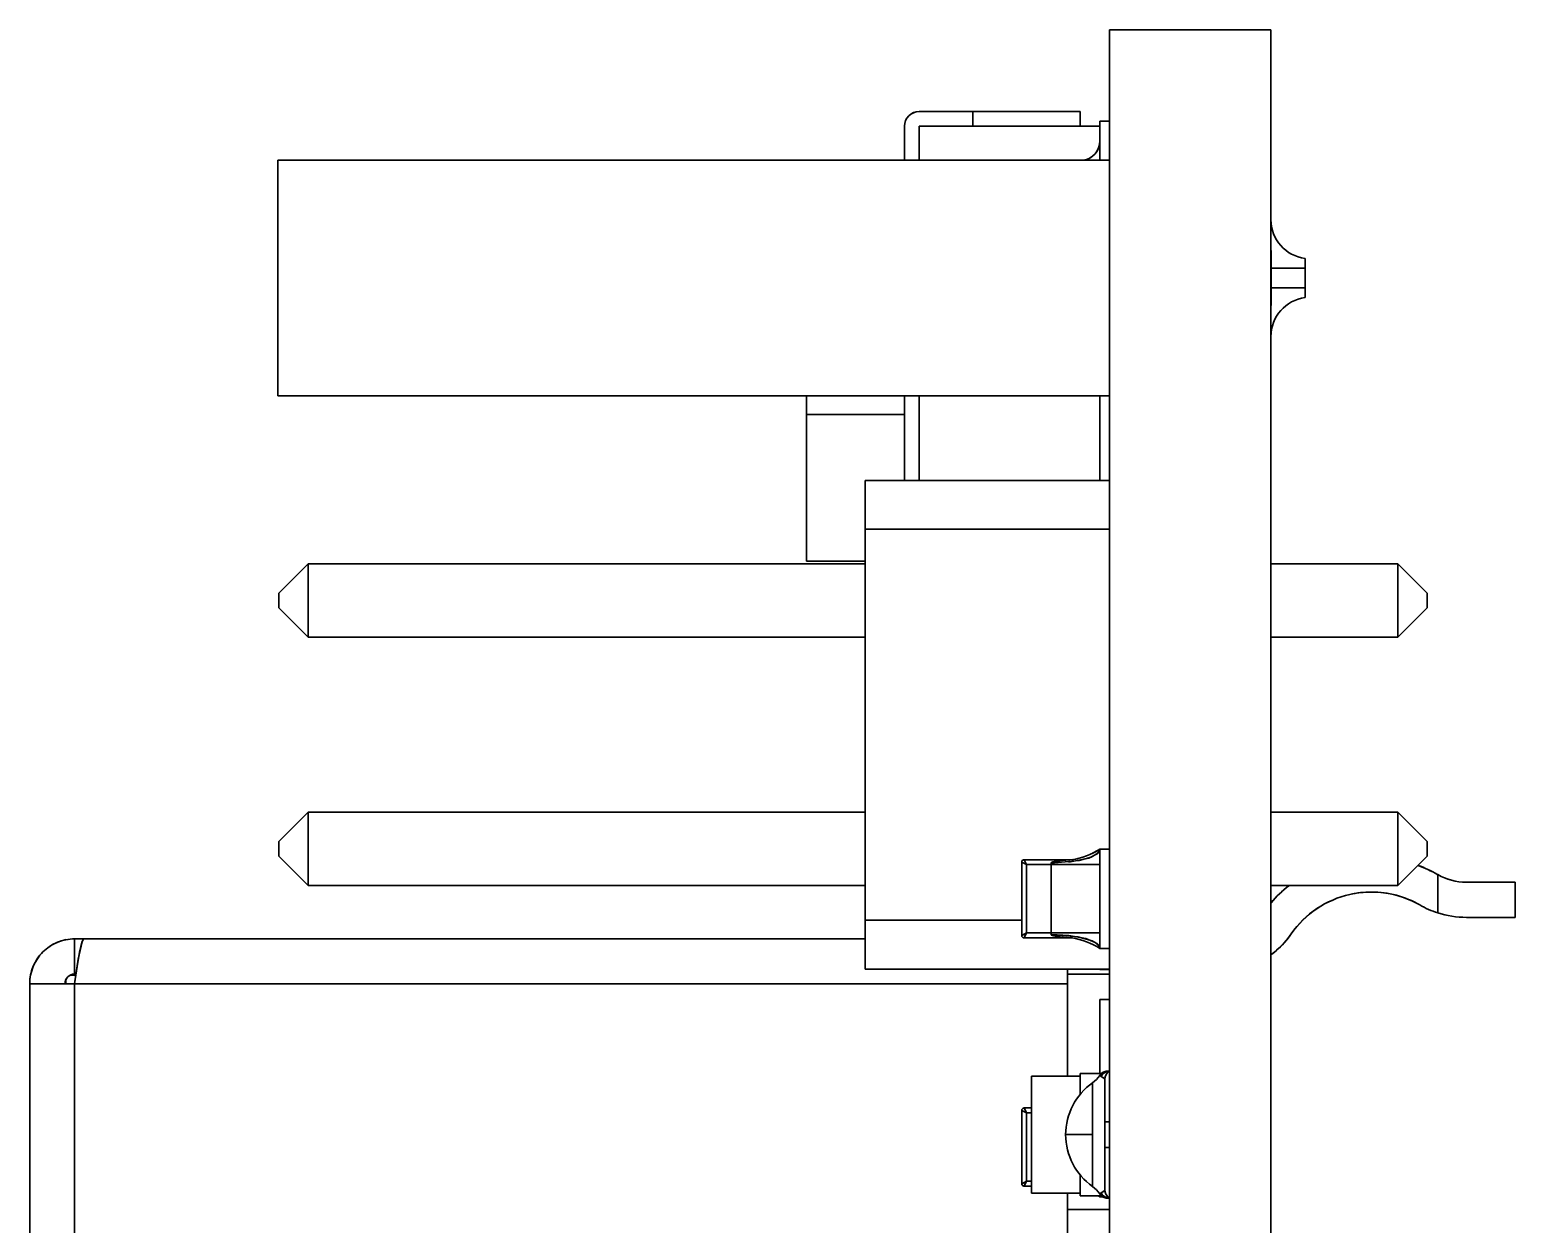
# Model space of a CAD drawing. Extents: x 146 to 1134, y 78 to 926.
# Drawn here: x 249.47 to 264.67, y 359.46 to 371.68 of the extents above; entities that cross this region are included whole.
import ezdxf

# ---------------------------------------------------------------- set-up
doc = ezdxf.new("R2010")
doc.units = 0

msp = doc.modelspace()

# ---------------------------------------------------------------- linework, layer by layer
at = {"color": 7, "lineweight": 35, "ltscale": 0.023425}
msp.add_line((260.516, 370.74), (260.516, 371.677), dxfattribs=at)
at = {"color": 7, "lineweight": 35, "ltscale": 0.04125}
for p, q in [((260.516, 371.677), (262.166, 371.677)), ((260.516, 371.677), (262.166, 371.677)), ((262.166, 371.677), (260.516, 371.677))]:
    msp.add_line(p, q, dxfattribs=at)
at = {"color": 7, "lineweight": 35, "ltscale": 0.32385}
for p, q in [((260.516, 371.677), (260.516, 358.723)), ((260.516, 371.677), (260.516, 358.723)), ((262.166, 358.723), (262.166, 371.677)), ((262.166, 371.677), (262.166, 358.723))]:
    msp.add_line(p, q, dxfattribs=at)
at = {"color": 7, "lineweight": 35, "ltscale": 0.01375}
for p, q in [((258.566, 370.84), (259.116, 370.84)), ((258.566, 370.84), (259.116, 370.84)), ((258.566, 370.84), (259.116, 370.84)), ((258.566, 370.69), (259.116, 370.69)), ((259.116, 370.69), (258.566, 370.69))]:
    msp.add_line(p, q, dxfattribs=at)
at = {"color": 7, "lineweight": 35, "ltscale": 0.025}
for p, q in [((258.566, 370.84), (259.566, 370.84)), ((259.566, 370.84), (258.566, 370.84)), ((258.416, 367.74), (257.416, 367.74)), ((258.416, 367.74), (257.416, 367.74))]:
    msp.add_line(p, q, dxfattribs=at)
at = {"color": 7, "lineweight": 35, "ltscale": 0.027499}
for p, q in [((259.116, 370.84), (260.216, 370.84)), ((259.116, 370.84), (260.216, 370.84)), ((260.216, 370.84), (259.116, 370.84)), ((259.116, 370.69), (260.216, 370.69)), ((260.216, 370.69), (259.116, 370.69))]:
    msp.add_line(p, q, dxfattribs=at)
at = {"color": 7, "lineweight": 35, "ltscale": 0.00375}
for p, q in [((259.116, 370.84), (259.116, 370.69)), ((259.116, 370.69), (259.116, 370.84)), ((260.216, 370.84), (260.216, 370.69)), ((260.216, 370.84), (260.216, 370.69)), ((262.169, 369.237), (262.167, 369.387)), ((262.169, 369.037), (262.167, 368.887)), ((262.167, 368.887), (262.169, 369.037)), ((252.016, 365.912), (252.016, 365.762)), ((252.016, 365.762), (252.016, 365.912)), ((252.016, 365.912), (252.016, 365.762)), ((252.016, 365.762), (252.016, 365.912)), ((252.016, 365.912), (252.016, 365.762)), ((252.016, 365.912), (252.016, 365.762)), ((252.016, 365.762), (252.016, 365.912)), ((263.766, 365.912), (263.766, 365.762)), ((263.766, 365.912), (263.766, 365.762)), ((252.016, 363.372), (252.016, 363.222)), ((252.016, 363.222), (252.016, 363.372)), ((252.016, 363.372), (252.016, 363.222)), ((252.016, 363.222), (252.016, 363.372)), ((252.016, 363.372), (252.016, 363.222)), ((252.016, 363.372), (252.016, 363.222)), ((252.016, 363.222), (252.016, 363.372)), ((263.766, 363.372), (263.766, 363.222)), ((263.766, 363.372), (263.766, 363.222))]:
    msp.add_line(p, q, dxfattribs=at)
at = {"color": 7, "lineweight": 35, "ltscale": 0.00125}
for p, q in [((260.416, 370.69), (260.416, 370.74)), ((260.416, 370.74), (260.416, 370.69)), ((259.666, 360.597), (259.716, 360.597)), ((259.666, 360.597), (259.716, 360.597)), ((260.466, 360.505), (260.516, 360.505)), ((260.516, 360.505), (260.466, 360.505)), ((260.466, 360.243), (260.516, 360.243)), ((260.516, 360.243), (260.466, 360.243)), ((259.716, 359.897), (259.666, 359.897)), ((259.716, 359.897), (259.666, 359.897))]:
    msp.add_line(p, q, dxfattribs=at)
at = {"color": 7, "lineweight": 35, "ltscale": 0.0025}
for p, q in [((260.416, 370.74), (260.516, 370.74)), ((260.516, 370.74), (260.416, 370.74)), ((260.416, 370.74), (260.516, 370.74)), ((260.416, 370.74), (260.516, 370.74)), ((260.516, 370.74), (260.416, 370.74)), ((262.516, 369.037), (262.516, 368.937)), ((260.516, 363.295), (260.416, 363.295)), ((260.416, 363.295), (260.516, 363.295)), ((260.516, 363.295), (260.416, 363.295)), ((260.416, 363.295), (260.516, 363.295)), ((260.516, 363.295), (260.416, 363.295)), ((260.416, 362.279), (260.516, 362.279)), ((260.516, 362.279), (260.416, 362.279)), ((260.516, 362.065), (260.416, 362.065)), ((249.926, 361.917), (249.826, 361.917)), ((260.516, 361.755), (260.416, 361.755)), ((260.516, 361.755), (260.416, 361.755))]:
    msp.add_line(p, q, dxfattribs=at)
at = {"color": 7, "lineweight": 35, "ltscale": 0.00995}
for p, q in [((260.416, 370.342), (260.416, 370.74)), ((260.516, 370.342), (260.516, 370.74)), ((260.516, 370.342), (260.516, 370.74))]:
    msp.add_line(p, q, dxfattribs=at)
at = {"color": 7, "lineweight": 35, "ltscale": 0.005006}
msp.add_line((260.416, 370.54), (260.416, 370.74), dxfattribs=at)
at = {"color": 7, "lineweight": 35, "ltscale": 0.009951}
msp.add_line((260.416, 370.74), (260.416, 370.342), dxfattribs=at)
at = {"color": 7, "lineweight": 35, "ltscale": 0.008701}
for p, q in [((258.416, 370.342), (258.416, 370.69)), ((258.416, 370.342), (258.416, 370.69)), ((258.416, 370.342), (258.416, 370.69)), ((258.566, 370.342), (258.566, 370.69)), ((258.566, 370.69), (258.566, 370.342))]:
    msp.add_line(p, q, dxfattribs=at)
at = {"color": 7, "lineweight": 35, "ltscale": 0.02875}
for p, q in [((260.416, 370.69), (259.266, 370.69)), ((259.266, 370.69), (260.416, 370.69))]:
    msp.add_line(p, q, dxfattribs=at)
at = {"color": 7, "lineweight": 35, "ltscale": 0.005}
for p, q in [((260.416, 370.69), (260.216, 370.69)), ((262.169, 369.237), (262.169, 369.037)), ((262.169, 369.037), (262.169, 369.237)), ((262.516, 369.237), (262.516, 369.037)), ((262.516, 369.237), (262.516, 369.037))]:
    msp.add_line(p, q, dxfattribs=at)
at = {"color": 7, "lineweight": 35, "ltscale": 0.003764}
for p, q in [((260.416, 370.69), (260.416, 370.54)), ((260.086, 361.917), (260.086, 362.068))]:
    msp.add_line(p, q, dxfattribs=at)
at = {"color": 7, "lineweight": 35, "ltscale": 0.009554}
for p, q in [((260.516, 370.342), (260.516, 370.724)), ((260.516, 367.932), (260.516, 367.55))]:
    msp.add_line(p, q, dxfattribs=at)
at = {"color": 7, "lineweight": 35, "ltscale": 0.004938}
msp.add_line((260.416, 370.54), (260.416, 370.343), dxfattribs=at)
at = {"color": 7, "lineweight": 35, "ltscale": 0.060249}
for p, q in [((252.006, 367.932), (252.006, 370.342)), ((252.006, 370.342), (252.006, 367.932)), ((252.006, 367.932), (252.006, 370.342)), ((252.006, 370.342), (252.006, 367.932)), ((252.006, 367.932), (252.006, 370.342)), ((260.516, 370.342), (260.516, 367.932)), ((260.516, 367.932), (260.516, 370.342))]:
    msp.add_line(p, q, dxfattribs=at)
at = {"color": 7, "lineweight": 35, "ltscale": 0.21275}
for p, q in [((260.516, 370.342), (252.006, 370.342)), ((252.006, 370.342), (260.516, 370.342)), ((260.516, 370.342), (252.006, 370.342)), ((260.516, 370.342), (252.006, 370.342)), ((252.006, 370.342), (260.516, 370.342)), ((252.006, 367.932), (260.516, 367.932)), ((260.516, 367.932), (252.006, 367.932))]:
    msp.add_line(p, q, dxfattribs=at)
at = {"color": 7, "lineweight": 35, "ltscale": 0.000754196}
msp.add_line((260.305, 370.361), (260.331, 370.376), dxfattribs=at)
at = {"color": 7, "lineweight": 35, "ltscale": 0.05}
for p, q in [((252.006, 368.137), (252.006, 370.137)), ((252.006, 370.137), (252.006, 368.137)), ((252.006, 368.137), (252.006, 370.137)), ((252.006, 370.137), (252.006, 368.137)), ((252.006, 370.137), (252.006, 368.137)), ((252.006, 368.137), (252.006, 370.137)), ((252.006, 370.137), (252.006, 368.137)), ((252.006, 368.137), (252.006, 370.137)), ((252.006, 370.137), (252.006, 368.137)), ((252.006, 368.137), (252.006, 370.137)), ((252.006, 370.137), (252.006, 368.137)), ((252.006, 368.137), (252.006, 370.137)), ((252.006, 370.137), (252.006, 368.137)), ((252.006, 368.137), (252.006, 370.137)), ((252.006, 370.137), (252.006, 368.137)), ((252.006, 368.137), (252.006, 370.137)), ((252.006, 368.137), (252.006, 370.137)), ((252.006, 370.137), (252.006, 368.137)), ((252.006, 368.137), (252.006, 370.137)), ((252.006, 370.137), (252.006, 368.137)), ((252.006, 370.137), (252.006, 368.137)), ((252.006, 368.137), (252.006, 370.137)), ((252.006, 370.137), (252.006, 368.137)), ((252.006, 368.137), (252.006, 370.137)), ((252.006, 370.137), (252.006, 368.137)), ((252.006, 368.137), (252.006, 370.137)), ((252.006, 370.137), (252.006, 368.137)), ((252.006, 368.137), (252.006, 370.137)), ((252.006, 370.137), (252.006, 368.137)), ((252.006, 368.137), (252.006, 370.137)), ((252.006, 370.137), (252.006, 368.137)), ((252.006, 368.137), (252.006, 370.137)), ((252.006, 370.137), (252.006, 368.137)), ((252.006, 368.137), (252.006, 370.137)), ((252.006, 370.137), (252.006, 368.137)), ((252.006, 368.137), (252.006, 370.137))]:
    msp.add_line(p, q, dxfattribs=at)
at = {"color": 7, "lineweight": 35, "ltscale": 0.001673}
for p, q in [((262.167, 369.387), (262.166, 369.454)), ((262.167, 369.387), (262.166, 369.454)), ((262.166, 368.82), (262.167, 368.887)), ((262.166, 368.82), (262.167, 368.887))]:
    msp.add_line(p, q, dxfattribs=at)
at = {"color": 7, "lineweight": 35, "ltscale": 0.001876}
msp.add_line((262.167, 369.387), (262.169, 369.312), dxfattribs=at)
at = {"color": 7, "lineweight": 35, "ltscale": 0.001903}
for p, q in [((262.167, 369.387), (262.169, 369.311)), ((260.416, 361.755), (260.416, 361.679)), ((260.516, 361.755), (260.516, 361.679))]:
    msp.add_line(p, q, dxfattribs=at)
at = {"color": 7, "lineweight": 35, "ltscale": 0.001874}
msp.add_line((262.169, 369.312), (262.169, 369.237), dxfattribs=at)
at = {"color": 7, "lineweight": 35, "ltscale": 0.008681}
for p, q in [((262.169, 369.237), (262.516, 369.237)), ((262.516, 369.237), (262.169, 369.237)), ((262.169, 369.037), (262.516, 369.037)), ((262.516, 369.037), (262.169, 369.037))]:
    msp.add_line(p, q, dxfattribs=at)
at = {"color": 7, "lineweight": 35, "ltscale": 0.000737}
msp.add_line((262.516, 369.337), (262.516, 369.308), dxfattribs=at)
at = {"color": 7, "lineweight": 35, "ltscale": 0.002499}
msp.add_line((262.516, 369.337), (262.516, 369.237), dxfattribs=at)
at = {"color": 7, "lineweight": 35, "ltscale": 0.001762}
for p, q in [((262.516, 369.308), (262.516, 369.237)), ((262.516, 369.037), (262.516, 368.967))]:
    msp.add_line(p, q, dxfattribs=at)
at = {"color": 7, "lineweight": 35, "ltscale": 0.000737762}
msp.add_line((262.516, 368.967), (262.516, 368.937), dxfattribs=at)
at = {"color": 7, "lineweight": 35, "ltscale": 0.004817}
msp.add_line((257.416, 367.74), (257.416, 367.933), dxfattribs=at)
at = {"color": 7, "lineweight": 35, "ltscale": 0.004816}
msp.add_line((257.416, 367.933), (257.416, 367.74), dxfattribs=at)
at = {"color": 7, "lineweight": 35, "ltscale": 0.004832}
msp.add_line((257.416, 367.74), (257.416, 367.933), dxfattribs=at)
at = {"color": 7, "lineweight": 35, "ltscale": 0.021703}
msp.add_line((258.416, 367.933), (258.416, 367.065), dxfattribs=at)
at = {"color": 7, "lineweight": 35, "ltscale": 0.021625}
for p, q in [((258.416, 367.067), (258.416, 367.932)), ((258.416, 367.067), (258.416, 367.932)), ((258.566, 367.067), (258.566, 367.932)), ((260.416, 367.067), (260.416, 367.932)), ((260.516, 367.067), (260.516, 367.932))]:
    msp.add_line(p, q, dxfattribs=at)
at = {"color": 7, "lineweight": 35, "ltscale": 0.021624}
for p, q in [((258.566, 367.932), (258.566, 367.067)), ((260.516, 367.067), (260.516, 367.932))]:
    msp.add_line(p, q, dxfattribs=at)
at = {"color": 7, "lineweight": 35, "ltscale": 0.021674}
msp.add_line((260.416, 367.932), (260.416, 367.065), dxfattribs=at)
at = {"color": 7, "lineweight": 35, "ltscale": 0.037489}
msp.add_line((257.416, 366.241), (257.416, 367.74), dxfattribs=at)
at = {"color": 7, "lineweight": 35, "ltscale": 0.014349}
msp.add_line((257.416, 367.166), (257.416, 367.74), dxfattribs=at)
at = {"color": 7, "lineweight": 35, "ltscale": 0.012165}
msp.add_line((257.416, 366.68), (257.416, 367.166), dxfattribs=at)
at = {"color": 7, "lineweight": 35, "ltscale": 0.0625}
for p, q in [((260.516, 367.067), (258.016, 367.067)), ((258.016, 367.067), (260.516, 367.067)), ((260.516, 367.067), (258.016, 367.067)), ((258.016, 367.067), (260.516, 367.067)), ((260.516, 367.067), (258.016, 367.067)), ((260.516, 367.067), (258.016, 367.067)), ((258.016, 367.067), (260.516, 367.067)), ((258.016, 366.567), (260.516, 366.567)), ((260.516, 366.567), (258.016, 366.567)), ((258.016, 362.067), (260.516, 362.067)), ((258.016, 362.067), (260.516, 362.067))]:
    msp.add_line(p, q, dxfattribs=at)
at = {"color": 7, "lineweight": 35, "ltscale": 0.0125}
for p, q in [((258.016, 367.067), (258.016, 366.567)), ((258.016, 366.567), (258.016, 367.067)), ((258.016, 367.067), (258.016, 366.567)), ((258.016, 366.567), (258.016, 367.067)), ((258.016, 367.067), (258.016, 366.567)), ((258.016, 366.567), (258.016, 367.067)), ((260.516, 366.567), (260.516, 367.067)), ((260.416, 363.137), (259.916, 363.137)), ((259.916, 363.137), (260.416, 363.137)), ((264.666, 362.957), (264.166, 362.957)), ((264.166, 362.957), (264.666, 362.957)), ((258.016, 362.067), (258.016, 362.567)), ((258.016, 362.567), (258.016, 362.067)), ((258.016, 362.067), (258.016, 362.567)), ((258.016, 362.567), (258.016, 362.067)), ((258.016, 362.067), (258.016, 362.567)), ((258.016, 362.567), (258.016, 362.067)), ((264.166, 362.597), (264.666, 362.597)), ((260.416, 362.437), (259.916, 362.437)), ((259.916, 362.437), (260.416, 362.437)), ((259.716, 360.974), (260.216, 360.974)), ((260.216, 360.974), (259.716, 360.974)), ((259.716, 360.974), (260.216, 360.974)), ((260.216, 359.774), (259.716, 359.774)), ((259.716, 359.774), (260.216, 359.774))]:
    msp.add_line(p, q, dxfattribs=at)
at = {"color": 7, "lineweight": 35, "ltscale": 0.000951385}
for p, q in [((258.016, 367.029), (258.016, 367.067)), ((258.016, 367.029), (258.016, 367.067)), ((260.516, 367.029), (260.516, 367.067)), ((258.016, 362.067), (258.016, 362.105)), ((258.016, 362.067), (258.016, 362.105)), ((260.516, 362.067), (260.516, 362.105))]:
    msp.add_line(p, q, dxfattribs=at)
at = {"color": 7, "lineweight": 35, "ltscale": 0.00271}
for p, q in [((258.016, 366.921), (258.016, 367.029)), ((258.016, 366.921), (258.016, 367.029)), ((260.516, 366.921), (260.516, 367.029)), ((258.016, 362.105), (258.016, 362.214)), ((258.016, 362.105), (258.016, 362.214)), ((260.516, 362.105), (260.516, 362.214))]:
    msp.add_line(p, q, dxfattribs=at)
at = {"color": 7, "lineweight": 35, "ltscale": 0.004055}
for p, q in [((258.016, 366.759), (258.016, 366.921)), ((258.016, 366.759), (258.016, 366.921)), ((260.516, 366.759), (260.516, 366.921)), ((258.016, 362.214), (258.016, 362.376)), ((258.016, 362.214), (258.016, 362.376))]:
    msp.add_line(p, q, dxfattribs=at)
at = {"color": 7, "lineweight": 35, "ltscale": 0.008128}
msp.add_line((257.416, 366.355), (257.416, 366.68), dxfattribs=at)
at = {"color": 7, "lineweight": 35, "ltscale": 0.004784}
for p, q in [((258.016, 366.567), (258.016, 366.759)), ((258.016, 366.567), (258.016, 366.759)), ((260.516, 366.567), (260.516, 366.759)), ((258.016, 362.376), (258.016, 362.567)), ((258.016, 362.376), (258.016, 362.567))]:
    msp.add_line(p, q, dxfattribs=at)
at = {"color": 7, "lineweight": 35, "ltscale": 0.008875}
for p, q in [((258.016, 366.212), (258.016, 366.567)), ((258.016, 366.567), (258.016, 366.212)), ((258.016, 366.212), (258.016, 366.567)), ((258.016, 366.567), (258.016, 366.212)), ((258.016, 366.212), (258.016, 366.567)), ((258.016, 366.567), (258.016, 366.212)), ((258.016, 362.567), (258.016, 362.922)), ((258.016, 362.922), (258.016, 362.567)), ((258.016, 362.567), (258.016, 362.922)), ((258.016, 362.922), (258.016, 362.567)), ((258.016, 362.567), (258.016, 362.922)), ((258.016, 362.922), (258.016, 362.567))]:
    msp.add_line(p, q, dxfattribs=at)
at = {"color": 7, "lineweight": 35, "ltscale": 0.1}
msp.add_line((258.016, 362.567), (258.016, 366.567), dxfattribs=at)
msp.add_line((258.016, 362.567), (258.016, 366.567), dxfattribs=at)
at = {"color": 7, "lineweight": 35, "ltscale": 0.0818}
for p, q in [((260.516, 366.567), (260.516, 363.295)), ((260.516, 363.295), (260.516, 366.567))]:
    msp.add_line(p, q, dxfattribs=at)
at = {"color": 7, "lineweight": 35, "ltscale": 0.002854}
msp.add_line((257.416, 366.24), (257.416, 366.355), dxfattribs=at)
at = {"color": 7, "lineweight": 35, "ltscale": 0.010606}
for p, q in [((252.316, 366.212), (252.016, 365.912)), ((252.016, 365.912), (252.316, 366.212)), ((252.316, 366.212), (252.016, 365.912)), ((252.016, 365.912), (252.316, 366.212)), ((252.316, 366.212), (252.016, 365.912)), ((252.016, 365.912), (252.316, 366.212)), ((252.016, 365.912), (252.316, 366.212)), ((252.016, 363.222), (252.316, 362.922)), ((252.316, 362.922), (252.016, 363.222)), ((252.016, 363.222), (252.316, 362.922)), ((252.316, 362.922), (252.016, 363.222)), ((252.316, 362.922), (252.016, 363.222)), ((252.016, 363.222), (252.316, 362.922)), ((252.316, 362.922), (252.016, 363.222))]:
    msp.add_line(p, q, dxfattribs=at)
at = {"color": 7, "lineweight": 35, "ltscale": 0.1425}
for p, q in [((252.316, 366.212), (258.016, 366.212)), ((258.016, 366.212), (252.316, 366.212)), ((252.316, 366.212), (258.016, 366.212)), ((258.016, 366.212), (252.316, 366.212)), ((252.316, 366.212), (258.016, 366.212)), ((252.316, 366.212), (258.016, 366.212)), ((258.016, 366.212), (252.316, 366.212)), ((258.016, 365.462), (252.316, 365.462)), ((252.316, 365.462), (258.016, 365.462)), ((258.016, 363.672), (252.316, 363.672)), ((252.316, 363.672), (258.016, 363.672)), ((258.016, 363.672), (252.316, 363.672)), ((252.316, 363.672), (258.016, 363.672)), ((252.316, 363.672), (258.016, 363.672)), ((258.016, 363.672), (252.316, 363.672)), ((252.316, 363.672), (258.016, 363.672)), ((252.316, 362.922), (258.016, 362.922)), ((258.016, 362.922), (252.316, 362.922))]:
    msp.add_line(p, q, dxfattribs=at)
at = {"color": 7, "lineweight": 35, "ltscale": 0.01875}
for p, q in [((252.316, 366.212), (252.316, 365.462)), ((252.316, 365.462), (252.316, 366.212)), ((258.016, 365.462), (258.016, 366.212)), ((263.466, 365.462), (263.466, 366.212)), ((263.466, 365.462), (263.466, 366.212)), ((252.316, 363.672), (252.316, 362.922)), ((252.316, 362.922), (252.316, 363.672)), ((258.016, 362.922), (258.016, 363.672)), ((263.466, 362.922), (263.466, 363.672)), ((263.466, 362.922), (263.466, 363.672)), ((259.616, 362.412), (259.616, 363.162)), ((259.616, 363.162), (259.616, 362.412)), ((259.616, 363.162), (259.616, 362.412)), ((259.616, 363.162), (259.616, 362.412)), ((259.616, 362.412), (259.616, 363.162)), ((259.616, 360.622), (259.616, 359.872)), ((259.616, 359.872), (259.616, 360.622)), ((259.616, 360.622), (259.616, 359.872)), ((259.616, 359.872), (259.616, 360.622)), ((259.616, 360.622), (259.616, 359.872))]:
    msp.add_line(p, q, dxfattribs=at)
at = {"color": 7, "lineweight": 35, "ltscale": 0.015}
msp.add_line((257.416, 366.24), (258.016, 366.24), dxfattribs=at)
at = {"color": 7, "lineweight": 35, "ltscale": 0.0325}
for p, q in [((263.466, 366.212), (262.166, 366.212)), ((263.466, 366.212), (262.166, 366.212)), ((263.466, 363.672), (262.166, 363.672)), ((263.466, 363.672), (262.166, 363.672))]:
    msp.add_line(p, q, dxfattribs=at)
at = {"color": 7, "lineweight": 35, "ltscale": 0.032499}
for p, q in [((262.166, 366.212), (263.466, 366.212)), ((262.166, 366.212), (263.466, 366.212)), ((263.466, 366.212), (262.166, 366.212)), ((262.166, 366.212), (263.466, 366.212)), ((262.166, 366.212), (263.466, 366.212)), ((262.166, 365.462), (263.466, 365.462)), ((263.466, 365.462), (262.166, 365.462)), ((262.166, 363.672), (263.466, 363.672)), ((262.166, 363.672), (263.466, 363.672)), ((262.166, 363.672), (263.466, 363.672)), ((263.466, 363.672), (262.166, 363.672)), ((262.166, 363.672), (263.466, 363.672)), ((263.466, 362.922), (262.166, 362.922)), ((262.166, 362.922), (263.466, 362.922))]:
    msp.add_line(p, q, dxfattribs=at)
at = {"color": 7, "lineweight": 35, "ltscale": 0.010607}
for p, q in [((263.466, 366.212), (263.766, 365.912)), ((263.766, 365.912), (263.466, 366.212)), ((252.016, 365.762), (252.316, 365.462)), ((252.316, 365.462), (252.016, 365.762)), ((252.016, 365.762), (252.316, 365.462)), ((252.316, 365.462), (252.016, 365.762)), ((252.316, 365.462), (252.016, 365.762)), ((252.016, 365.762), (252.316, 365.462)), ((252.316, 365.462), (252.016, 365.762)), ((263.766, 365.762), (263.466, 365.462)), ((263.466, 365.462), (263.766, 365.762)), ((252.316, 363.672), (252.016, 363.372)), ((252.016, 363.372), (252.316, 363.672)), ((252.316, 363.672), (252.016, 363.372)), ((252.016, 363.372), (252.316, 363.672)), ((252.316, 363.672), (252.016, 363.372)), ((252.016, 363.372), (252.316, 363.672)), ((252.016, 363.372), (252.316, 363.672)), ((263.766, 363.372), (263.466, 363.672)), ((263.466, 363.672), (263.766, 363.372)), ((263.466, 362.922), (263.766, 363.222)), ((263.766, 363.222), (263.466, 362.922))]:
    msp.add_line(p, q, dxfattribs=at)
at = {"color": 7, "lineweight": 35, "ltscale": 0.044749}
for p, q in [((258.016, 363.672), (258.016, 365.462)), ((258.016, 365.462), (258.016, 363.672)), ((258.016, 363.672), (258.016, 365.462)), ((258.016, 365.462), (258.016, 363.672)), ((258.016, 363.672), (258.016, 365.462)), ((258.016, 365.462), (258.016, 363.672))]:
    msp.add_line(p, q, dxfattribs=at)
at = {"color": 7, "lineweight": 35, "ltscale": 0.0254}
for p, q in [((260.416, 362.279), (260.416, 363.295)), ((260.416, 362.279), (260.416, 363.295)), ((260.516, 363.295), (260.516, 362.279)), ((260.516, 362.279), (260.516, 363.295))]:
    msp.add_line(p, q, dxfattribs=at)
at = {"color": 7, "lineweight": 35, "ltscale": 0.00395}
for p, q in [((260.416, 363.295), (260.416, 363.137)), ((260.416, 362.437), (260.416, 362.279))]:
    msp.add_line(p, q, dxfattribs=at)
at = {"color": 7, "lineweight": 35, "ltscale": 0.000153775}
for p, q in [((259.617, 363.168), (259.616, 363.162)), ((259.617, 362.406), (259.616, 362.412))]:
    msp.add_line(p, q, dxfattribs=at)
at = {"color": 7, "lineweight": 35, "ltscale": 0.000114179}
for p, q in [((259.616, 363.162), (259.617, 363.167)), ((259.616, 362.412), (259.617, 362.408)), ((259.616, 359.872), (259.617, 359.868))]:
    msp.add_line(p, q, dxfattribs=at)
at = {"color": 7, "lineweight": 35, "ltscale": 0.001397}
for p, q in [((259.616, 363.162), (259.666, 363.137)), ((259.666, 363.137), (259.641, 363.187)), ((259.666, 362.437), (259.616, 362.412)), ((259.641, 362.387), (259.666, 362.437)), ((259.616, 360.622), (259.666, 360.597)), ((259.666, 360.597), (259.641, 360.647)), ((259.666, 359.897), (259.616, 359.872)), ((259.641, 359.847), (259.666, 359.897))]:
    msp.add_line(p, q, dxfattribs=at)
at = {"color": 7, "lineweight": 35, "ltscale": 0.000408754}
for p, q in [((259.631, 363.155), (259.616, 363.162)), ((259.616, 362.412), (259.631, 362.419)), ((259.631, 360.615), (259.616, 360.622)), ((259.641, 360.647), (259.649, 360.633)), ((259.616, 359.872), (259.631, 359.879))]:
    msp.add_line(p, q, dxfattribs=at)
at = {"color": 7, "lineweight": 35, "ltscale": 0.000988447}
for p, q in [((259.666, 363.137), (259.631, 363.155)), ((259.631, 362.419), (259.666, 362.437)), ((259.666, 360.597), (259.631, 360.615)), ((259.649, 360.633), (259.666, 360.597)), ((259.631, 359.879), (259.666, 359.897))]:
    msp.add_line(p, q, dxfattribs=at)
at = {"color": 7, "lineweight": 35, "ltscale": 0.000153115}
for p, q in [((259.635, 363.186), (259.641, 363.187)), ((259.635, 362.388), (259.641, 362.387))]:
    msp.add_line(p, q, dxfattribs=at)
at = {"color": 7, "lineweight": 35, "ltscale": 0.000113419}
for p, q in [((259.641, 363.187), (259.637, 363.187)), ((259.616, 360.622), (259.617, 360.627)), ((259.641, 360.647), (259.637, 360.647))]:
    msp.add_line(p, q, dxfattribs=at)
at = {"color": 7, "lineweight": 35, "ltscale": 0.011615}
for p, q in [((259.641, 363.187), (260.106, 363.187)), ((260.106, 363.187), (259.641, 363.187)), ((260.106, 363.187), (259.641, 363.187)), ((259.641, 363.187), (260.106, 363.187)), ((260.106, 363.187), (259.641, 363.187)), ((259.641, 362.387), (260.106, 362.387)), ((260.106, 362.387), (259.641, 362.387))]:
    msp.add_line(p, q, dxfattribs=at)
at = {"color": 7, "lineweight": 35, "ltscale": 0.000409436}
for p, q in [((259.641, 363.187), (259.649, 363.173)), ((259.649, 362.402), (259.641, 362.387)), ((259.649, 359.862), (259.641, 359.847))]:
    msp.add_line(p, q, dxfattribs=at)
at = {"color": 7, "lineweight": 35, "ltscale": 0.000987765}
for p, q in [((259.649, 363.173), (259.666, 363.137)), ((259.666, 362.437), (259.649, 362.402)), ((259.666, 359.897), (259.649, 359.862))]:
    msp.add_line(p, q, dxfattribs=at)
at = {"color": 7, "lineweight": 35, "ltscale": 0.0175}
for p, q in [((259.666, 362.437), (259.666, 363.137)), ((259.666, 363.137), (259.666, 362.437)), ((259.916, 363.137), (259.916, 362.437)), ((259.916, 363.137), (259.916, 362.437)), ((260.416, 363.137), (260.416, 362.437)), ((259.666, 359.897), (259.666, 360.597)), ((259.666, 360.597), (259.666, 359.897))]:
    msp.add_line(p, q, dxfattribs=at)
at = {"color": 7, "lineweight": 35, "ltscale": 0.00625}
for p, q in [((259.666, 363.137), (259.916, 363.137)), ((259.666, 363.137), (259.916, 363.137)), ((259.916, 362.437), (259.666, 362.437)), ((259.916, 362.437), (259.666, 362.437))]:
    msp.add_line(p, q, dxfattribs=at)
at = {"color": 7, "lineweight": 35, "ltscale": 0.000199606}
msp.add_line((259.921, 363.158), (259.916, 363.152), dxfattribs=at)
at = {"color": 7, "lineweight": 35, "ltscale": 0.000359344}
for p, q in [((259.916, 363.137), (259.916, 363.152)), ((259.916, 363.137), (259.916, 363.152)), ((259.916, 362.423), (259.916, 362.437)), ((259.916, 362.423), (259.916, 362.437))]:
    msp.add_line(p, q, dxfattribs=at)
at = {"color": 7, "lineweight": 35, "ltscale": 0.001697}
msp.add_line((260.005, 363.177), (260.073, 363.185), dxfattribs=at)
at = {"color": 7, "lineweight": 35, "ltscale": 0.000838576}
msp.add_line((260.073, 363.185), (260.106, 363.187), dxfattribs=at)
at = {"color": 7, "lineweight": 35, "ltscale": 0.000921508}
msp.add_line((260.106, 363.187), (260.143, 363.189), dxfattribs=at)
at = {"color": 7, "lineweight": 35, "ltscale": 0.000719747}
msp.add_line((260.135, 363.188), (260.106, 363.187), dxfattribs=at)
at = {"color": 7, "lineweight": 35, "ltscale": 0.00012094}
for p, q in [((263.873, 363.034), (263.869, 363.036)), ((263.869, 363.036), (263.873, 363.034)), ((263.873, 363.034), (263.869, 363.036))]:
    msp.add_line(p, q, dxfattribs=at)
at = {"color": 7, "lineweight": 35, "ltscale": 0.009768}
msp.add_line((263.873, 363.034), (263.873, 362.643), dxfattribs=at)
msp.add_line((263.873, 363.034), (263.873, 362.643), dxfattribs=at)
at = {"color": 7, "lineweight": 35, "ltscale": 0.004697}
for p, q in [((264.354, 362.957), (264.166, 362.957)), ((264.166, 362.597), (264.354, 362.597))]:
    msp.add_line(p, q, dxfattribs=at)
at = {"color": 7, "lineweight": 35, "ltscale": 0.00381}
for p, q in [((264.507, 362.957), (264.354, 362.957)), ((264.354, 362.597), (264.507, 362.597))]:
    msp.add_line(p, q, dxfattribs=at)
at = {"color": 7, "lineweight": 35, "ltscale": 0.002662}
for p, q in [((264.613, 362.957), (264.507, 362.957)), ((264.507, 362.597), (264.613, 362.597))]:
    msp.add_line(p, q, dxfattribs=at)
at = {"color": 7, "lineweight": 35, "ltscale": 0.001331}
for p, q in [((264.666, 362.957), (264.613, 362.957)), ((264.613, 362.597), (264.666, 362.597))]:
    msp.add_line(p, q, dxfattribs=at)
at = {"color": 7, "lineweight": 35, "ltscale": 0.009}
for p, q in [((264.666, 362.597), (264.666, 362.957)), ((264.666, 362.597), (264.666, 362.957)), ((249.926, 362.377), (249.926, 362.017)), ((249.926, 362.017), (249.926, 362.377)), ((249.826, 361.917), (249.466, 361.917))]:
    msp.add_line(p, q, dxfattribs=at)
at = {"color": 7, "lineweight": 35, "ltscale": 0.04}
for p, q in [((258.016, 362.567), (259.616, 362.567)), ((259.616, 362.567), (258.016, 362.567))]:
    msp.add_line(p, q, dxfattribs=at)
at = {"color": 7, "lineweight": 35, "ltscale": 0.0725}
for p, q in [((249.926, 362.377), (252.826, 362.377)), ((252.826, 362.377), (249.926, 362.377)), ((249.926, 362.377), (252.826, 362.377)), ((250.026, 362.377), (252.926, 362.377)), ((252.926, 362.377), (250.026, 362.377))]:
    msp.add_line(p, q, dxfattribs=at)
at = {"color": 7, "lineweight": 35, "ltscale": 0.19975}
for p, q in [((258.016, 362.377), (250.026, 362.377)), ((250.026, 362.377), (258.016, 362.377)), ((258.016, 362.377), (250.026, 362.377))]:
    msp.add_line(p, q, dxfattribs=at)
at = {"color": 7, "lineweight": 35, "ltscale": 0.12725}
for p, q in [((252.926, 362.377), (258.016, 362.377)), ((258.016, 362.377), (252.926, 362.377))]:
    msp.add_line(p, q, dxfattribs=at)
at = {"color": 7, "lineweight": 35, "ltscale": 0.0375}
for p, q in [((257.586, 362.377), (256.086, 362.377)), ((256.086, 362.377), (257.586, 362.377))]:
    msp.add_line(p, q, dxfattribs=at)
at = {"color": 7, "lineweight": 35, "ltscale": 0.000234476}
msp.add_line((259.641, 362.387), (259.632, 362.389), dxfattribs=at)
at = {"color": 7, "lineweight": 35, "ltscale": 0.00070116}
for p, q in [((259.641, 362.425), (259.666, 362.437)), ((259.641, 359.885), (259.666, 359.897))]:
    msp.add_line(p, q, dxfattribs=at)
at = {"color": 7, "lineweight": 35, "ltscale": 0.002296}
msp.add_line((260.005, 362.397), (259.916, 362.423), dxfattribs=at)
at = {"color": 7, "lineweight": 35, "ltscale": 0.000308826}
msp.add_line((259.93, 362.412), (259.942, 362.408), dxfattribs=at)
at = {"color": 7, "lineweight": 35, "ltscale": 0.000905646}
msp.add_line((260.041, 362.393), (260.005, 362.397), dxfattribs=at)
at = {"color": 7, "lineweight": 35, "ltscale": 0.000822325}
msp.add_line((260.073, 362.39), (260.041, 362.393), dxfattribs=at)
at = {"color": 7, "lineweight": 35, "ltscale": 0.00082108}
msp.add_line((260.106, 362.387), (260.073, 362.39), dxfattribs=at)
at = {"color": 7, "lineweight": 35, "ltscale": 0.000721272}
msp.add_line((260.135, 362.386), (260.106, 362.387), dxfattribs=at)
at = {"color": 7, "lineweight": 35, "ltscale": 0.000722797}
msp.add_line((260.106, 362.387), (260.135, 362.386), dxfattribs=at)
at = {"color": 7, "lineweight": 35, "ltscale": 0.003779}
msp.add_line((249.976, 362.242), (249.951, 362.093), dxfattribs=at)
at = {"color": 7, "lineweight": 35, "ltscale": 0.001458}
msp.add_line((249.989, 362.299), (249.976, 362.242), dxfattribs=at)
at = {"color": 7, "lineweight": 35, "ltscale": 0.001112}
msp.add_line((250.001, 362.342), (249.989, 362.299), dxfattribs=at)
at = {"color": 7, "lineweight": 35, "ltscale": 0.005302}
msp.add_line((260.516, 362.067), (260.516, 362.279), dxfattribs=at)
at = {"color": 7, "lineweight": 35, "ltscale": 0.001623}
msp.add_line((260.516, 362.214), (260.516, 362.279), dxfattribs=at)
at = {"color": 7, "lineweight": 35, "ltscale": 0.001739}
msp.add_line((262.22, 362.256), (262.166, 362.212), dxfattribs=at)
at = {"color": 7, "lineweight": 35, "ltscale": 0.002185}
msp.add_line((249.951, 362.093), (249.939, 362.007), dxfattribs=at)
at = {"color": 7, "lineweight": 35, "ltscale": 0.003759}
msp.add_line((260.086, 361.917), (260.086, 362.068), dxfattribs=at)
at = {"color": 7, "lineweight": 35, "ltscale": 0.278}
for p, q in [((249.466, 361.917), (249.466, 350.797)), ((249.466, 361.917), (249.466, 350.797)), ((249.466, 361.917), (249.466, 350.797)), ((249.926, 361.917), (249.926, 350.797)), ((249.926, 350.797), (249.926, 361.917))]:
    msp.add_line(p, q, dxfattribs=at)
at = {"color": 7, "lineweight": 35, "ltscale": 0.000875092}
msp.add_line((249.466, 361.917), (249.501, 361.917), dxfattribs=at)
at = {"color": 7, "lineweight": 35, "ltscale": 0.0115}
msp.add_line((249.926, 361.917), (249.466, 361.917), dxfattribs=at)
at = {"color": 7, "lineweight": 35, "ltscale": 0.002493}
msp.add_line((249.501, 361.917), (249.601, 361.917), dxfattribs=at)
at = {"color": 7, "lineweight": 35, "ltscale": 0.003731}
msp.add_line((249.601, 361.917), (249.75, 361.917), dxfattribs=at)
at = {"color": 7, "lineweight": 35, "ltscale": 0.004401}
msp.add_line((249.75, 361.917), (249.926, 361.917), dxfattribs=at)
at = {"color": 7, "lineweight": 35, "ltscale": 0.000255966}
msp.add_line((249.826, 361.917), (249.836, 361.917), dxfattribs=at)
at = {"color": 7, "lineweight": 35, "ltscale": 0.000241852}
msp.add_line((249.826, 361.917), (249.836, 361.917), dxfattribs=at)
at = {"color": 7, "lineweight": 35, "ltscale": 0.001085}
msp.add_line((249.836, 361.917), (249.836, 361.961), dxfattribs=at)
msp.add_line((249.836, 361.917), (249.836, 361.961), dxfattribs=at)
at = {"color": 7, "lineweight": 35, "ltscale": 0.001084}
msp.add_line((249.836, 361.917), (249.836, 361.961), dxfattribs=at)
at = {"color": 7, "lineweight": 35, "ltscale": 0.001398}
msp.add_line((249.883, 362.007), (249.939, 362.007), dxfattribs=at)
msp.add_line((249.883, 362.007), (249.939, 362.007), dxfattribs=at)
msp.add_line((249.883, 362.007), (249.939, 362.007), dxfattribs=at)
at = {"color": 7, "lineweight": 35, "ltscale": 0.000349045}
for p, q in [((249.94, 362.017), (249.926, 362.017)), ((249.926, 362.017), (249.94, 362.017))]:
    msp.add_line(p, q, dxfattribs=at)
at = {"color": 7, "lineweight": 35, "ltscale": 0.002261}
msp.add_line((249.939, 362.007), (249.926, 361.917), dxfattribs=at)
at = {"color": 7, "lineweight": 35, "ltscale": 0.254}
msp.add_line((249.926, 361.917), (260.086, 361.917), dxfattribs=at)
msp.add_line((249.926, 361.917), (260.086, 361.917), dxfattribs=at)
at = {"color": 7, "lineweight": 35, "ltscale": 0.00025281}
msp.add_line((249.928, 362.007), (249.929, 362.017), dxfattribs=at)
at = {"color": 7, "lineweight": 35, "ltscale": 0.00032}
msp.add_line((249.929, 362.017), (249.928, 362.004), dxfattribs=at)
at = {"color": 7, "lineweight": 35, "ltscale": 0.010751}
for p, q in [((260.516, 362.017), (260.086, 362.017)), ((260.516, 362.017), (260.086, 362.017)), ((260.516, 359.607), (260.086, 359.607)), ((260.086, 359.607), (260.516, 359.607))]:
    msp.add_line(p, q, dxfattribs=at)
at = {"color": 7, "lineweight": 35, "ltscale": 0.023576}
for p, q in [((260.086, 361.917), (260.086, 360.974)), ((260.086, 360.974), (260.086, 361.917))]:
    msp.add_line(p, q, dxfattribs=at)
at = {"color": 7, "lineweight": 35, "ltscale": 0.00655}
msp.add_line((260.516, 361.755), (260.516, 362.017), dxfattribs=at)
at = {"color": 7, "lineweight": 35, "ltscale": 0.0189}
msp.add_line((260.416, 360.999), (260.416, 361.755), dxfattribs=at)
msp.add_line((260.416, 360.999), (260.416, 361.755), dxfattribs=at)
at = {"color": 7, "lineweight": 35, "ltscale": 0.005418}
for p, q in [((260.416, 361.679), (260.416, 361.462)), ((260.516, 361.679), (260.516, 361.462))]:
    msp.add_line(p, q, dxfattribs=at)
at = {"color": 7, "lineweight": 35, "ltscale": 0.018253}
msp.add_line((260.516, 361.025), (260.516, 361.755), dxfattribs=at)
at = {"color": 7, "lineweight": 35, "ltscale": 0.008109}
for p, q in [((260.416, 361.462), (260.416, 361.138)), ((260.516, 361.462), (260.516, 361.138))]:
    msp.add_line(p, q, dxfattribs=at)
at = {"color": 7, "lineweight": 35, "ltscale": 0.0039}
msp.add_line((260.416, 360.999), (260.416, 361.155), dxfattribs=at)
msp.add_line((260.416, 360.999), (260.416, 361.155), dxfattribs=at)
at = {"color": 7, "lineweight": 35, "ltscale": 0.003448}
msp.add_line((260.416, 361.138), (260.416, 361), dxfattribs=at)
at = {"color": 7, "lineweight": 35, "ltscale": 0.000131226}
for p, q in [((260.503, 361.024), (260.497, 361.024)), ((260.497, 359.724), (260.503, 359.724))]:
    msp.add_line(p, q, dxfattribs=at)
at = {"color": 7, "lineweight": 35, "ltscale": 0.000479889}
for p, q in [((260.497, 361.024), (260.517, 361.024)), ((260.517, 361.024), (260.497, 361.024)), ((260.497, 359.724), (260.516, 359.724))]:
    msp.add_line(p, q, dxfattribs=at)
at = {"color": 7, "lineweight": 35, "ltscale": 0.000344086}
for p, q in [((260.516, 361.024), (260.503, 361.024)), ((260.503, 359.724), (260.516, 359.724))]:
    msp.add_line(p, q, dxfattribs=at)
at = {"color": 7, "lineweight": 35, "ltscale": 0.002818}
msp.add_line((260.516, 361.138), (260.516, 361.025), dxfattribs=at)
at = {"color": 7, "lineweight": 35, "ltscale": 0.012969}
msp.add_line((260.516, 360.505), (260.516, 361.024), dxfattribs=at)
msp.add_line((260.516, 360.505), (260.516, 361.024), dxfattribs=at)
at = {"color": 7, "lineweight": 35, "ltscale": 0.03}
for p, q in [((259.716, 359.774), (259.716, 360.974)), ((259.716, 360.974), (259.716, 359.774)), ((259.716, 360.974), (259.716, 359.774))]:
    msp.add_line(p, q, dxfattribs=at)
at = {"color": 7, "lineweight": 35, "ltscale": 0.005367}
for p, q in [((260.431, 360.999), (260.216, 360.999)), ((260.216, 360.999), (260.431, 360.999)), ((260.431, 360.999), (260.216, 360.999)), ((260.216, 359.749), (260.431, 359.749)), ((260.431, 359.749), (260.216, 359.749))]:
    msp.add_line(p, q, dxfattribs=at)
at = {"color": 7, "lineweight": 35, "ltscale": 0.005242}
msp.add_line((260.216, 360.789), (260.216, 360.999), dxfattribs=at)
msp.add_line((260.216, 360.789), (260.216, 360.999), dxfattribs=at)
at = {"color": 7, "lineweight": 35, "ltscale": 0.000624847}
for p, q in [((260.216, 360.999), (260.216, 360.974)), ((260.216, 359.774), (260.216, 359.749))]:
    msp.add_line(p, q, dxfattribs=at)
at = {"color": 7, "lineweight": 35, "ltscale": 0.004617}
for p, q in [((260.216, 360.974), (260.216, 360.789)), ((260.216, 360.789), (260.216, 360.974)), ((260.216, 359.959), (260.216, 359.774)), ((260.216, 359.774), (260.216, 359.959))]:
    msp.add_line(p, q, dxfattribs=at)
at = {"color": 7, "lineweight": 35, "ltscale": 0.01325}
for p, q in [((260.34, 360.374), (260.34, 360.904)), ((260.34, 360.374), (260.34, 360.904)), ((260.34, 359.844), (260.34, 360.374)), ((260.34, 359.844), (260.34, 360.374))]:
    msp.add_line(p, q, dxfattribs=at)
at = {"color": 7, "lineweight": 35, "ltscale": 0.00044044}
for p, q in [((260.415, 360.98), (260.429, 360.97)), ((260.429, 359.778), (260.415, 359.768))]:
    msp.add_line(p, q, dxfattribs=at)
at = {"color": 7, "lineweight": 35, "ltscale": 0.000249576}
msp.add_line((260.423, 360.975), (260.415, 360.98), dxfattribs=at)
at = {"color": 7, "lineweight": 35, "ltscale": 0.000259698}
msp.add_line((260.423, 360.974), (260.415, 360.98), dxfattribs=at)
at = {"color": 7, "lineweight": 35, "ltscale": 0.000443808}
msp.add_line((260.415, 360.98), (260.429, 360.97), dxfattribs=at)
at = {"color": 7, "lineweight": 35, "ltscale": 0.000720385}
msp.add_line((260.429, 360.97), (260.453, 360.954), dxfattribs=at)
at = {"color": 7, "lineweight": 35, "ltscale": 0.010804}
for p, q in [((260.466, 360.938), (260.466, 360.505)), ((260.466, 360.505), (260.466, 360.938)), ((260.466, 360.938), (260.466, 360.505))]:
    msp.add_line(p, q, dxfattribs=at)
at = {"color": 7, "lineweight": 35, "ltscale": 0.000153018}
for p, q in [((259.617, 360.628), (259.616, 360.622)), ((259.635, 360.646), (259.641, 360.647)), ((259.617, 359.866), (259.616, 359.872)), ((259.635, 359.848), (259.641, 359.847))]:
    msp.add_line(p, q, dxfattribs=at)
at = {"color": 7, "lineweight": 35, "ltscale": 0.001875}
for p, q in [((259.716, 360.647), (259.641, 360.647)), ((259.641, 360.647), (259.716, 360.647)), ((259.716, 360.647), (259.641, 360.647)), ((259.716, 360.647), (259.641, 360.647)), ((259.641, 360.647), (259.716, 360.647)), ((259.641, 359.847), (259.716, 359.847)), ((259.716, 359.847), (259.641, 359.847))]:
    msp.add_line(p, q, dxfattribs=at)
at = {"color": 7, "lineweight": 35, "ltscale": 0.006562}
for p, q in [((260.466, 360.243), (260.466, 360.505)), ((260.466, 360.505), (260.466, 360.243)), ((260.466, 360.505), (260.466, 360.243)), ((260.466, 360.243), (260.466, 360.505)), ((260.516, 360.243), (260.516, 360.505)), ((260.516, 360.243), (260.516, 360.505))]:
    msp.add_line(p, q, dxfattribs=at)
at = {"color": 7, "lineweight": 35, "ltscale": 0.006842}
for p, q in [((260.34, 360.374), (260.066, 360.374)), ((260.066, 360.374), (260.34, 360.374))]:
    msp.add_line(p, q, dxfattribs=at)
at = {"color": 7, "lineweight": 35, "ltscale": 0.010803}
for p, q in [((260.466, 360.243), (260.466, 359.811)), ((260.466, 359.811), (260.466, 360.243)), ((260.466, 360.243), (260.466, 359.811))]:
    msp.add_line(p, q, dxfattribs=at)
at = {"color": 7, "lineweight": 35, "ltscale": 0.012968}
msp.add_line((260.516, 359.724), (260.516, 360.243), dxfattribs=at)
msp.add_line((260.516, 359.724), (260.516, 360.243), dxfattribs=at)
at = {"color": 7, "lineweight": 35, "ltscale": 0.005241}
msp.add_line((260.216, 359.749), (260.216, 359.959), dxfattribs=at)
msp.add_line((260.216, 359.749), (260.216, 359.959), dxfattribs=at)
at = {"color": 7, "lineweight": 35, "ltscale": 0.000720798}
msp.add_line((260.453, 359.794), (260.429, 359.778), dxfattribs=at)
at = {"color": 7, "lineweight": 35, "ltscale": 0.011675}
for p, q in [((260.086, 359.774), (260.086, 359.307)), ((260.086, 359.307), (260.086, 359.774))]:
    msp.add_line(p, q, dxfattribs=at)
at = {"color": 7, "lineweight": 35, "ltscale": 0.000444244}
msp.add_line((260.416, 359.739), (260.401, 359.749), dxfattribs=at)
at = {"color": 7, "lineweight": 35, "ltscale": 0.000443362}
msp.add_line((260.429, 359.778), (260.415, 359.768), dxfattribs=at)
at = {"color": 7, "lineweight": 35, "ltscale": 0.000252098}
msp.add_line((260.415, 359.749), (260.416, 359.739), dxfattribs=at)
at = {"color": 7, "lineweight": 35, "ltscale": 0.000234224}
msp.add_line((260.416, 359.739), (260.415, 359.748), dxfattribs=at)
at = {"color": 7, "lineweight": 35, "ltscale": 0.000242615}
msp.add_line((260.416, 359.749), (260.416, 359.739), dxfattribs=at)
at = {"color": 7, "lineweight": 35, "ltscale": 0.00070343}
msp.add_line((260.445, 359.739), (260.416, 359.739), dxfattribs=at)
at = {"color": 7, "lineweight": 35, "ltscale": 0.002924}
msp.add_line((260.516, 359.724), (260.516, 359.607), dxfattribs=at)
msp.add_line((260.516, 359.724), (260.516, 359.607), dxfattribs=at)
at = {"color": 7, "lineweight": 35, "ltscale": 0.01075}
msp.add_line((260.086, 359.607), (260.516, 359.607), dxfattribs=at)
at = {"color": 7, "lineweight": 35, "ltscale": 0.0075}
msp.add_line((260.516, 359.307), (260.516, 359.607), dxfattribs=at)
at = {"color": 7, "lineweight": 35}
for points in [[(259.916, 363.152), (260.204, 363.178), (260.326, 363.213), (260.396, 363.254), (260.412, 363.277), (260.416, 363.295)], [(260.416, 363.295), (260.413, 363.279), (260.389, 363.248), (260.302, 363.204), (260.1, 363.162)], [(259.916, 363.152), (259.917, 363.153), (259.918, 363.155), (259.922, 363.158), (259.932, 363.163), (260.029, 363.18), (260.106, 363.187)], [(250.026, 362.377), (250.024, 362.377), (250.018, 362.373), (250.013, 362.367), (250.003, 362.345), (249.963, 362.169), (249.926, 361.917)], [(250.026, 362.377), (250.024, 362.377), (250.018, 362.373), (250.012, 362.366), (250.001, 362.342)], [(260.416, 362.279), (260.413, 362.295), (260.386, 362.328), (260.337, 362.357), (260.19, 362.399), (259.916, 362.423)], [(260.106, 362.387), (260.062, 362.391), (259.971, 362.402), (259.933, 362.411), (259.922, 362.416), (259.919, 362.419), (259.917, 362.421), (259.916, 362.423)], [(259.916, 362.423), (260.098, 362.413), (260.272, 362.38), (260.367, 362.341), (260.399, 362.317), (260.414, 362.292), (260.416, 362.279)], [(260.429, 360.97), (260.451, 360.956), (260.461, 360.949), (260.466, 360.942), (260.466, 360.938)], [(260.466, 359.811), (260.466, 359.806), (260.461, 359.799), (260.451, 359.793), (260.429, 359.778)]]:
    msp.add_lwpolyline(points, dxfattribs=at)
for centre, radius, start, end in [((258.566, 370.69), 0.15, 90, 180), ((258.562, 370.691), 0.146, 134.161, 180.4572), ((258.562, 370.691), 0.146, 134.161, 180.4572), ((258.562, 370.691), 0.146, 134.161, 180.4572), ((258.562, 370.691), 0.146, 134.161, 180.4572), ((258.565, 370.694), 0.146, 89.5428, 135.839), ((258.565, 370.694), 0.146, 89.5428, 135.839), ((258.565, 370.694), 0.146, 89.5428, 135.839), ((258.565, 370.694), 0.146, 89.5428, 135.839), ((260.216, 370.54), 0.2, 278.0395, 0), ((260.216, 370.54), 0.2, 278.034, 360), ((260.215, 370.541), 0.202, 324.1735, 340.4259), ((260.216, 370.54), 0.2, 340.5156, 359.9697), ((262.566, 369.734), 0.4, 180, 262.8192), ((262.566, 369.734), 0.4, 180, 262.8192), ((262.566, 368.54), 0.4, 97.1808, 180), ((262.566, 368.54), 0.4, 97.1808, 180), ((260.015, 363.927), 0.749, 278.8031, 302.421), ((260.059, 363.852), 0.662, 295.1591, 302.6963), ((259.641, 363.162), 0.025, 90, 180), ((259.641, 363.162), 0.025, 90, 180), ((259.641, 363.162), 0.025, 90, 158.3089), ((259.943, 363.131), 0.0339, 91.4495, 141.9832), ((260.062, 362.674), 0.507, 96.433, 103.7234), ((263.194, 361.856), 1.36, 60.2475, 69.398), ((263.191, 361.85), 1.366, 60.2512, 69.351), ((264.166, 363.557), 0.6, 240.7079, 270), ((264.166, 363.555), 0.598, 240.65, 270.0621), ((264.166, 363.555), 0.598, 240.65, 270.0621), ((263.194, 361.856), 1.36, 128.568, 139.0596), ((263.183, 361.866), 1.344, 128.2773, 139.0671), ((263.183, 361.866), 1.344, 128.2777, 139.0671), ((263.194, 361.856), 1, 102.6698, 145.0921), ((263.191, 361.863), 0.992, 102.5822, 123.9685), ((263.194, 361.856), 1, 90, 102.6698), ((263.193, 361.864), 0.992, 81.3711, 102.7574), ((263.194, 361.856), 1, 60.2475, 90), ((263.196, 361.863), 0.992, 60.16, 81.5463), ((263.188, 361.861), 0.992, 123.7934, 145.1797), ((264.166, 363.557), 0.96, 240.2476, 252.1944), ((264.165, 363.555), 0.958, 240.232, 252.21), ((264.166, 363.557), 0.96, 252.1944, 270), ((264.167, 363.563), 0.966, 252.2491, 269.9468), ((249.926, 361.917), 0.46, 90, 180), ((249.926, 361.923), 0.454, 89.9098, 101.287), ((259.641, 362.412), 0.025, 180, 270), ((259.641, 362.412), 0.025, 180, 270), ((260.015, 361.647), 0.749, 57.5718, 81.1595), ((261.586, 362.977), 0.96, 307.1688, 325.0921), ((261.589, 362.975), 0.957, 311.2952, 325.1159), ((249.925, 361.919), 0.458, 134.9677, 146.2212), ((249.93, 361.911), 0.467, 112.6521, 134.7779), ((249.925, 361.919), 0.458, 123.7788, 135.0323), ((249.926, 361.917), 0.46, 112.5661, 123.837), ((249.926, 361.919), 0.459, 101.2321, 112.5434), ((249.931, 361.916), 0.464, 157.523, 179.8629), ((249.925, 361.917), 0.459, 157.4566, 168.7679), ((249.926, 361.917), 0.46, 146.163, 157.4339), ((249.92, 361.918), 0.454, 168.713, 180.0902), ((249.927, 361.917), 0.1, 90.0591, 179.9409), ((249.926, 361.917), 0.1, 90, 180), ((260.497, 360.924), 0.1, 89.9908, 145.8069), ((260.517, 360.926), 0.0983, 90.2202, 153.3671), ((260.517, 360.926), 0.0983, 90.2202, 153.3671), ((260.497, 360.924), 0.1, 89.9987, 131.4125), ((260.566, 360.938), 0.1, 120, 180), ((260.566, 360.937), 0.1, 119.9936, 151.8871), ((260.566, 360.938), 0.1, 120, 150), ((260.567, 360.937), 0.101, 120.1057, 149.889), ((260.716, 360.374), 0.65, 125.3765, 180), ((260.166, 361.149), 0.3, 305.3765, 325.841), ((260.447, 360.935), 0.0199, 6.9983, 71.8124), ((260.446, 360.935), 0.0204, 7.4085, 71.1608), ((260.566, 360.938), 0.1, 150, 180), ((260.567, 360.937), 0.101, 150.1282, 179.84), ((259.641, 360.622), 0.025, 90, 180), ((259.641, 360.622), 0.025, 90, 180), ((259.641, 360.622), 0.025, 90, 180), ((260.716, 360.374), 0.65, 180, 234.6235), ((259.641, 359.872), 0.025, 180, 270), ((259.641, 359.872), 0.025, 180, 270), ((260.166, 359.6), 0.3, 34.159, 54.6235), ((260.166, 359.6), 0.3, 34.159, 54.6235), ((260.447, 359.813), 0.0199, 288.1876, 353.0017), ((260.446, 359.813), 0.0204, 288.8647, 352.6126), ((260.567, 359.811), 0.101, 180.149, 209.8774), ((260.566, 359.811), 0.1, 180, 210), ((260.566, 359.811), 0.1, 180, 206.9211), ((260.566, 359.811), 0.0999, 186.8343, 239.9716), ((260.497, 359.824), 0.1, 214.1931, 270.0092), ((260.517, 359.822), 0.0983, 206.6329, 269.7798), ((260.517, 359.822), 0.0983, 206.6329, 269.7798), ((260.497, 359.824), 0.1, 228.5899, 270.0014), ((260.567, 359.811), 0.101, 210.1178, 239.8886), ((260.566, 359.811), 0.1, 210, 240)]:
    msp.add_arc(centre, radius, start, end, dxfattribs=at)

doc.saveas('drawing.dxf')
